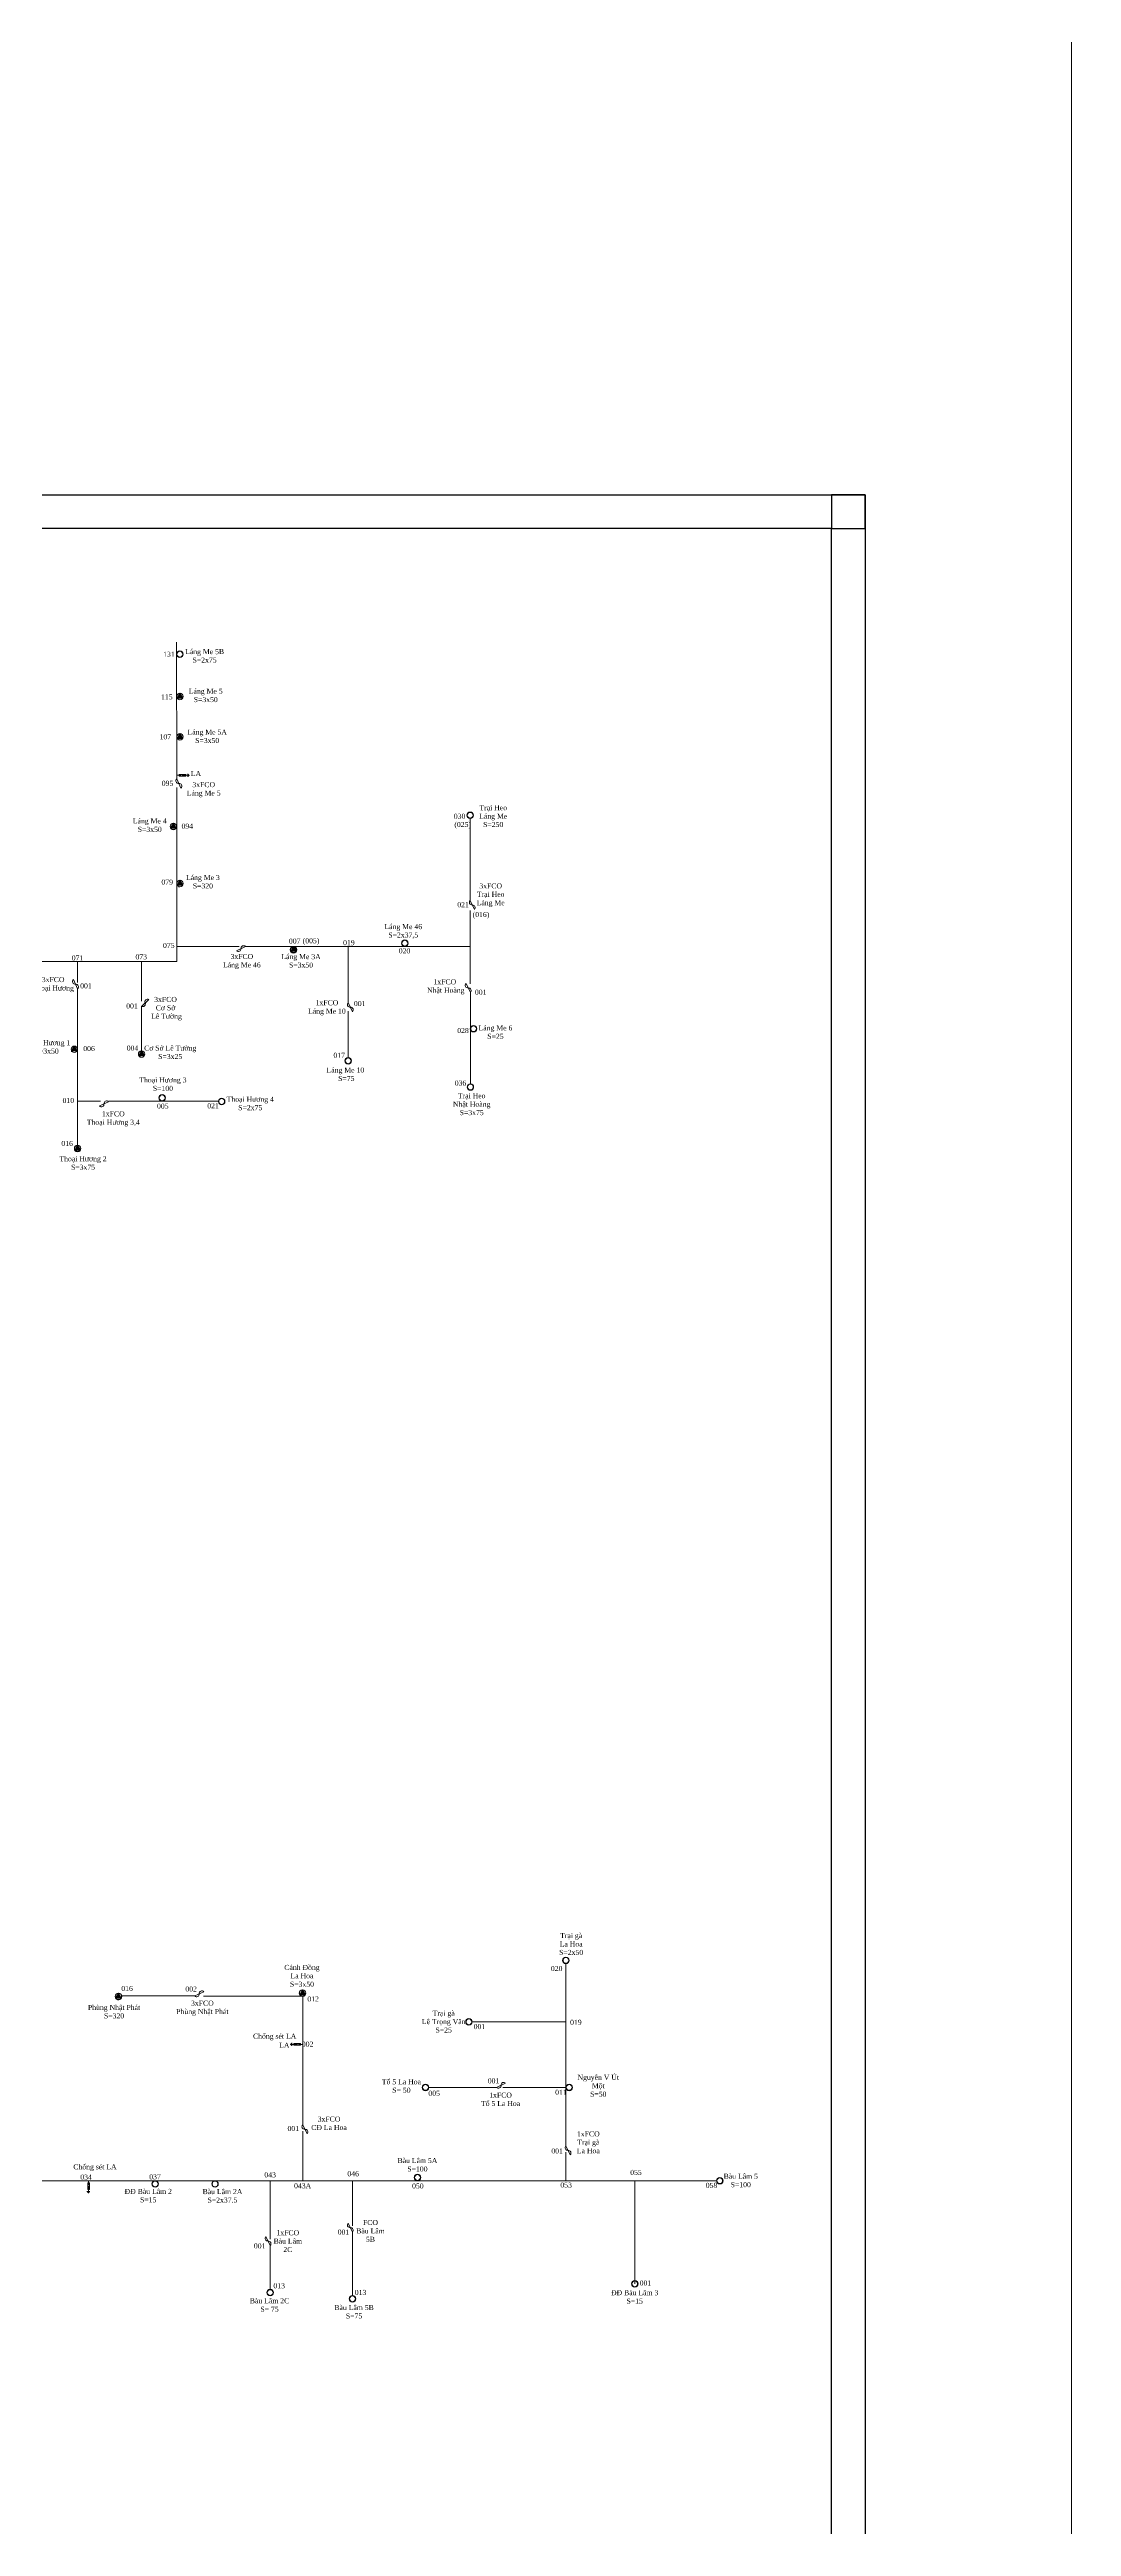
# Model space of a CAD drawing. Header units: inches. Extents: x 4393 to 9189, y -189 to 2360.
# Drawn here: x 8451.3 to 8603.2, y 613.2 to 981.4 of the extents above; entities that cross this region are included whole.
import ezdxf
from ezdxf.enums import TextEntityAlignment as Align

# ---------------------------------------------------------------- set-up
doc = ezdxf.new("R2010")
doc.units = ezdxf.units.IN
doc.header["$MEASUREMENT"] = 0
for name, color, linetype, lineweight in [('Day 22kV', 1, 'Continuous', 25), ('TBA', 5, 'Continuous', 18), ('Text', 7, 'Continuous', 15), ('Thiet bi', 3, 'Continuous', 18)]:
    doc.layers.add(name, color=color, linetype=linetype, lineweight=lineweight)
doc.styles.add('TimeNRoman', font='times.ttf')

# ---------------------------------------------------------------- blocks, each defined once
blk = doc.blocks.new('FCO')
at = {"color": 0}
blk.add_lwpolyline([(0, 0, 0.707499), (1.13, 0.53, -0.707499), (2.26, 1.05, -5.301682)], format="xyb", dxfattribs=at)
blk.add_lwpolyline([(0, 0), (2.26, 1.05)], dxfattribs=at)
blk = doc.blocks.new('TBA 1P')
h = blk.add_hatch(color=4)
h.set_gradient(color1=(0, 0, 255), one_color=1, tint=1, name='SPHERICAL')
h.paths.add_polyline_path([(0.8, 0.8, 1), (-0.8, 0.8, 1)])
h.paths.add_polyline_path([(-0.77, 0.8, -1), (0.77, 0.8, -1)], flags=16)
at = {"color": 0}
for radius in [0.8, 0.769, 0.759, 0.759, 0.748, 0.737, 0.726, 0.715]:
    blk.add_circle((0, 0.8), radius, dxfattribs=at)
blk = doc.blocks.new('TBA 3P')
h = blk.add_hatch(color=4)
h.set_gradient(color1=(0, 0, 255), one_color=1, tint=1, name='INVSPHERICAL')
h.paths.add_polyline_path([(-0.01, 1.58), (0, 1.6, 0.414214), (-0.8, 0.8, 0.131652), (-0.69, 0.4), (-0.68, 0.42, -0.12747), (-0.78, 0.8, -0.409402)])
h = blk.add_hatch(color=4)
h.set_gradient(color1=(0, 0, 255), one_color=1, tint=1, name='INVSPHERICAL')
h.paths.add_polyline_path([(0.8, 0.8, 1), (-0.8, 0.8, 1)])
h.paths.add_polyline_path([(-0.78, 0.8, -1), (0.78, 0.8, -1)], flags=16)
h = blk.add_hatch()
h.set_pattern_fill('AR-HBONE', color=4, scale=0.25, style=0)
h.paths.add_polyline_path([(0.69, 0.4), (0.67, 0.4, -0.566432), (-0.67, 0.4), (-0.69, 0.4, 0.57735)])
h = blk.add_hatch(color=4)
h.set_gradient(color1=(0, 0, 255), one_color=1, tint=1, name='SPHERICAL')
h.paths.add_polyline_path([(0, 1.6), (0.01, 1.58, -0.409402), (0.78, 0.8, -0.12747), (0.68, 0.42), (0.69, 0.4, 0.131652), (0.8, 0.8, 0.414214)])
at = {"color": 0}
blk.add_lwpolyline([(0, 1.6, 0, 1.39, 0), (0, 0.4, 0, 0, 0)], format="xyseb", dxfattribs=at)
blk.add_lwpolyline([(-0.69, 0.4), (0.69, 0.4), (0, 1.6)], close=True, dxfattribs=at)
for radius in [0.8, 0.778]:
    blk.add_circle((0, 0.8), radius, dxfattribs=at)
blk = doc.blocks.new('LA')
at = {"color": 0}
for p, q in [((0.88, -4.39), (0.14, -4.39)), ((0.22, -4.48), (0.8, -4.48)), ((0.3, -4.58), (0.72, -4.58)), ((0.33, -2.28), (0.53, -2.69)), ((0.33, -2.28), (0.74, -2.28)), ((0.33, -3.92), (0.33, -2.28)), ((0.33, -2.69), (0.74, -2.69)), ((0.33, -3.1), (0.74, -3.1)), ((0.33, -3.3), (0.74, -3.3)), ((0.33, -3.51), (0.74, -3.51)), ((0.33, -3.71), (0.74, -3.71)), ((0.74, -3.92), (0.33, -3.92)), ((0.38, -4.67), (0.64, -4.67)), ((0.46, -4.77), (0.56, -4.77)), ((0.52, -1.72), (0.52, -2.28)), ((0.53, -2.69), (0.74, -2.28)), ((0.53, -3.92), (0.53, -4.39)), ((0.74, -2.28), (0.74, -3.92))]:
    blk.add_line(p, q, dxfattribs=at)
blk = doc.blocks.new('4')
at = {"layer": 'Day 22kV', "color": 6}
for p, q in [((0, 841), (1149, 841)), ((1149, 841), (1149, 0))]:
    blk.add_line(p, q, dxfattribs=at)
blk = doc.blocks.new('7')
at = {"layer": 'Day 22kV', "color": 6}
for p, q in [((10, 10), (0, 10)), ((0, 10), (0, 0)), ((10, 0), (10, 10)), ((0, 0), (10, 0))]:
    blk.add_line(p, q, dxfattribs=at)
blk = doc.blocks.new('11')
at = {"layer": 'Day 22kV', "color": 6}
blk.add_lwpolyline([(1138.99, 829.51), (10, 829.49), (10, 8.51), (1138.99, 8.51), (1138.99, 829.51)], dxfattribs=at)
for name, p in [('4', (0, -1.49)), ('7', (1138.99, 829.51))]:
    blk.add_blockref(name, p, dxfattribs=at)

msp = doc.modelspace()

# ---------------------------------------------------------------- linework, layer by layer
at = {"layer": 'Day 22kV', "lineweight": 15}
for p, q in [((8495.7, 848.1), (8495.7, 839.76)), ((8495.7, 838.5), (8495.7, 831.59)), ((8472.89, 692.1), (8462.03, 692.1))]:
    msp.add_line(p, q, dxfattribs=at)
for points in [[(8470.22, 873.02), (8470.21, 893.35)], [(8470.22, 845.87), (8470.22, 871.75)], [(8513.82, 854.95), (8513.82, 867.12)], [(8513.82, 842.53), (8513.82, 853.45)], [(8470.22, 848.1), (8479.48, 848.1)], [(8480.45, 848.1), (8513.82, 848.1)], [(8352.05, 845.87), (8470.22, 845.87)], [(8455.5, 845.87), (8455.5, 842.77)], [(8464.99, 845.87), (8464.99, 839.95)], [(8455.5, 841.81), (8455.5, 818.59)], [(8513.85, 841.25), (8513.86, 827.69)], [(8464.99, 839.21), (8465, 832.59)], [(8455.5, 825.11), (8458.89, 825.11)], [(8460.11, 825.11), (8476.45, 825.11)]]:
    msp.add_lwpolyline(points, dxfattribs=at)
at = {"layer": 'Day 22kV', "color": 6, "lineweight": 15}
for points in [[(8528.05, 669.83), (8528.05, 696.91)], [(8488.95, 672.96), (8488.95, 692.1)], [(8528.05, 688.24), (8514.12, 688.24)], [(8517.73, 678.5), (8507.66, 678.5)], [(8528.05, 678.5), (8518.7, 678.5)], [(8488.95, 664.63), (8488.95, 671.99)], [(8528.05, 664.63), (8528.05, 668.87)], [(8356.66, 664.63), (8550.43, 664.63)], [(8484.11, 664.63), (8484.11, 655.96)], [(8496.33, 664.63), (8496.33, 657.95)], [(8538.28, 649.31), (8538.28, 664.63)], [(8496.33, 656.98), (8496.33, 647.56)], [(8484.11, 654.99), (8484.11, 648.48)]]:
    msp.add_lwpolyline(points, dxfattribs=at)
at = {"layer": 'Text', "color": 2}
msp.add_line((8488.95, 692.06), (8474.21, 692.06), dxfattribs=at)
at = {"layer": 'Text', "color": 4}
msp.add_lwpolyline([(7959.2, 1504.68), (8603.17, 1504.68), (8603.17, 425.7), (7959.2, 425.7)], close=True, dxfattribs=at)

# ---------------------------------------------------------------- block references
at = {"layer": 'Day 22kV', "color": 1, "lineweight": 30, "xscale": 0.5, "yscale": 0.5, "zscale": 0.5}
msp.add_blockref('11', (7998.04, 495.48), dxfattribs=at)
at = {"layer": 'TBA', "lineweight": 15, "xscale": 0.6037500000002183, "yscale": 0.6037500000002183, "zscale": 0.6037500000001272}
for name, p in [('TBA 1P', (8470.69, 891.06)), ('TBA 3P', (8470.7, 884.77)), ('TBA 3P', (8470.7, 878.78)), ('TBA 3P', (8469.72, 865.46)), ('TBA 1P', (8513.82, 867.12)), ('TBA 3P', (8470.7, 856.97)), ('TBA 1P', (8487.57, 847.13)), ('TBA 3P', (8487.58, 847.15)), ('TBA 1P', (8504.12, 848.1)), ('TBA 1P', (8514.33, 835.39)), ('TBA 3P', (8455.01, 832.33)), ('TBA 3P', (8465, 831.63)), ('TBA 1P', (8468.05, 825.11)), ('TBA 1P', (8476.9, 824.58)), ('TBA 3P', (8455.49, 817.6)), ('TBA 1P', (8528.05, 696.91)), ('TBA 3P', (8461.56, 691.54)), ('TBA 3P', (8488.92, 692.05)), ('TBA 1P', (8513.64, 687.76)), ('TBA 1P', (8507.18, 678.02)), ('TBA 1P', (8528.54, 678.02)), ('TBA 1P', (8467.02, 663.67)), ('TBA 1P', (8475.91, 663.67)), ('TBA 1P', (8506, 664.63)), ('TBA 1P', (8550.91, 664.15)), ('TBA 1P', (8484.11, 647.52)), ('TBA 1P', (8538.28, 648.82)), ('TBA 1P', (8496.33, 646.59))]:
    msp.add_blockref(name, p, dxfattribs=at)
at = {"layer": 'TBA', "lineweight": 15, "xscale": 0.6037500000002183, "yscale": 0.6037500000002183, "zscale": 0.6037500000001272, "rotation": 180}
for p in [(8495.7, 831.59), (8513.86, 827.69)]:
    msp.add_blockref('TBA 1P', p, dxfattribs=at)
at = {"layer": 'Thiet bi', "lineweight": 15, "yscale": 0.6037500000002183}
for name, p, xscale, zscale, rotation in [('FCO', (8470.22, 873.02), 0.6037500000002183, 0.6037500000001272, 270), ('LA', (8469.2, 873.23), 0.6037500000002183, 0.6037500000001272, 90), ('FCO', (8513.82, 854.95), 0.6037500000002183, 0.6037500000001272, 270), ('FCO', (8480.45, 848.1), 0.6037500000002183, 0.6037500000001272, 180), ('FCO', (8455.5, 841.81), 0.6037500000002183, 0.6037500000001272, 90), ('FCO', (8464.98, 839.2), 0.60375000000069, 0.6037500000003446, 18.28969884116059), ('FCO', (8495.7, 839.76), 0.6037500000002183, 0.6037500000001272, 270), ('FCO', (8513.85, 841.25), 0.6037500000002183, 0.6037500000001272, 90), ('FCO', (8460.1, 825.03), 0.6037500000002183, 0.6037500000001272, 180), ('LA', (8489.99, 685.21), 0.6037500000002183, 0.6037500000001272, 270), ('FCO', (8488.95, 672.96), 0.6037500000002183, 0.6037500000001272, 270), ('FCO', (8528.05, 669.83), 0.6037500000002183, 0.6037500000001272, 270), ('FCO', (8484.11, 654.99), 0.6037500000002183, 0.6037500000001272, 90), ('FCO', (8496.33, 656.98), 0.6037500000002183, 0.6037500000001272, 90)]:
    msp.add_blockref(name, p, dxfattribs=dict(at, xscale=xscale, zscale=zscale, rotation=rotation))
at = {"layer": 'Thiet bi', "lineweight": 15, "xscale": 0.6037500000002183, "yscale": 0.6037500000002183, "zscale": 0.6037500000001272}
for name, p in [('FCO', (8472.89, 692.1)), ('FCO', (8517.73, 678.5)), ('LA', (8456.8, 665.7))]:
    msp.add_blockref(name, p, dxfattribs=at)

# ---------------------------------------------------------------- texts
at = {"layer": 'Text', "color": 7, "lineweight": 15, "ltscale": 1.5, "style": 'TimeNRoman'}
for s, p in [('131', (8469.06, 891.16)), ('115', (8468.75, 884.83)), ('107', (8468.53, 878.89)), ('095', (8468.85, 871.98)), ('LA', (8473.08, 873.44)), ('094', (8471.79, 865.62)), ('030', (8512.25, 867.08)), ('079', (8468.81, 857.3)), ('021', (8512.77, 853.94)), ('073', (8464.95, 846.18)), ('075', (8469.04, 847.88)), ('007', (8487.75, 848.53)), ('019', (8495.8, 848.29)), ('020', (8504.07, 847.08)), ('071', (8455.48, 846.03)), ('001', (8456.73, 841.87)), ('001', (8463.57, 838.88)), ('001', (8497.41, 839.24)), ('001', (8515.39, 840.93)), ('028', (8512.76, 835.23)), ('006', (8457.19, 832.55)), ('004', (8463.65, 832.63)), ('017', (8494.37, 831.55)), ('010', (8454.11, 824.84)), ('005', (8468.15, 824)), ('021', (8475.62, 824.05)), ('036', (8512.39, 827.42)), ('016', (8453.94, 818.45)), ('020', (8526.68, 695.8)), ('016', (8462.84, 692.84)), ('002', (8472.36, 692.76)), ('012', (8490.49, 691.28)), ('019', (8529.53, 687.81)), ('LA', (8486.21, 684.4)), ('002', (8489.67, 684.56)), ('001', (8515.2, 687.17)), ('005', (8508.47, 677.26)), ('001', (8517.3, 679.11)), ('011', (8527.31, 677.41)), ('001', (8487.54, 672.03)), ('001', (8526.74, 668.68)), ('034', (8456.75, 664.81)), ('037', (8466.99, 664.85)), ('043', (8484.1, 665.14)), ('043A', (8488.93, 663.51)), ('046', (8496.44, 665.3)), ('050', (8506.05, 663.49)), ('053', (8528.08, 663.62)), ('055', (8538.46, 665.5)), ('058', (8549.68, 663.57)), ('001', (8495, 656.63)), ('001', (8482.54, 654.57)), ('013', (8485.45, 648.65)), ('013', (8497.53, 647.66)), ('001', (8539.87, 649.06))]:
    msp.add_text(s, height=0.75, dxfattribs=at).set_placement(p, align=Align.CENTER)
at = {"layer": 'Text', "color": 3, "lineweight": 15, "ltscale": 1.5, "style": 'TimeNRoman'}
for s, p in [('(025)', (8512.72, 865.86)), ('(016)', (8515.43, 852.47)), ('(005)', (8490.18, 848.58))]:
    msp.add_text(s, height=0.75, dxfattribs=at).set_placement(p, align=Align.CENTER)
at = {"layer": 'Text', "color": 7, "lineweight": 15, "ltscale": 1.5, "char_height": 0.75, "attachment_point": 5, "style": 'TimeNRoman'}
for s, insert, width in [('Láng Me 5B\\PS=2x75', (8474.36, 891.3), 6.3015), ('Láng Me 3\\PS=320', (8474.11, 857.72), 7.5), ('Láng Me 46\\PS=2x37,5', (8503.88, 850.34), 6.3015), ('3xFCO\\PLáng Me 46', (8479.9, 845.87), 7.5), ('3xFCO\\PThoại H{\\fTimes New Roman|b0|i0|c163|p18;ươ}ng', (8451.86, 842.43), 8.5), ('1xFCO\\P Nhật Hoàng', (8510.06, 842.1), 7.5), ('3xFCO\\PCơ Sở\\P Lê Tường', (8468.56, 838.86), 6.3015), ('1xFCO\\PLáng Me 10', (8492.54, 838.99), 77.8), ('Láng Me 6\\PS=25', (8517.58, 835.37), 6.3015), ('Thoại H{\\fTimes New Roman|b0|i0|c163|p18;ươ}ng 3\\PS=100', (8468.17, 827.63), 7.5), ('Trại Heo Nhật Hoàng S=3x75', (8514.05, 824.65), 6.3015), ('1xFCO\\PThoại H{\\fTimes New Roman|b0|i0|c163|p18;ươ}ng 3,4', (8460.8, 822.48), 16.8648), ('Trại gà\\PLa Hoa\\PS=2x50', (8528.83, 699.82), 6.3015), ('{\\C3;Phùng Nhật Phát\\P}S=320', (8460.91, 689.76), 7.2571), ('{\\C3;3xFCO\\PPhùng Nhật Phát}', (8474.03, 690.28), 9.1447), ('Trại gà\\PLê Trọng V{\\fTimes New Roman|b0|i0|c238|p18;ă}n\\PS=25', (8509.89, 688.28), 6.3015), ('Chống sét LA', (8484.77, 686), 6.8946), ('Tổ 5 La Hoa\\PS= 50', (8503.61, 678.71), 6.3015), ('1xFCO\\PTổ 5 La Hoa', (8518.34, 676.73), 9.4826), ('Nguyễn V Út Một\\PS=50', (8532.86, 678.75), 6.3015), ('3xFCO\\PCĐ La Hoa', (8492.85, 673.17), 9.1447), ('1xFCO\\PTrại gà\\PLa Hoa', (8531.38, 670.34), 4.9412), ('Chống sét LA', (8458.07, 666.58), 6.8946), ('Bàu Lâm 5A\\PS=100', (8505.99, 667), 6.3015), ('ĐĐ Bàu Lâm 2\\PS=15', (8465.99, 662.42), 10.4323), ('Bàu Lâm 2A\\PS=2x37.5', (8477.02, 662.38), 6.3015), ('Bàu Lâm 5\\PS=100', (8554.03, 664.67), 6.3015), ('1xFCO\\PBàu Lâm 2C', (8486.73, 655.65), 4.2487), ('FCO\\PBàu Lâm 5B', (8499.01, 657.17), 4.2487), ('Bàu Lâm 5B\\PS=75', (8496.57, 645.15), 6.3015)]:
    msp.add_mtext(s, dxfattribs=dict(at, insert=insert, width=width))
at = {"layer": 'Text', "color": 3, "lineweight": 15, "ltscale": 1.5, "char_height": 0.75, "attachment_point": 5, "style": 'TimeNRoman'}
for s, insert, width in [('Láng Me 5\\PS=3x50', (8474.53, 885.42), 6.3015), ('Láng Me 5A\\PS=3x50', (8474.75, 879.34), 6.3015), ('3xFCO \\PLáng Me 5 ', (8474.23, 871.41), 7.5), ('Trại Heo\\PLáng Me\\PS=250', (8517.25, 867.47), 6.3015), ('Láng Me 4\\PS=3x50', (8466.21, 866.13), 64.4795), ('3xFCO\\PTrại Heo\\PLáng Me', (8516.87, 855.73), 7.5), ('Láng Me 3A\\PS=3x50', (8488.69, 845.96), 6.2836), ('Thoại H{\\fTimes New Roman|b0|i0|c163|p18;ươ}ng 1\\PS=3x50', (8450.9, 833.17), 22.3178), ('Cơ Sở Lê Tường\\PS=3x25', (8469.25, 832.37), 7.5), ('Láng Me 10\\P S=75', (8495.28, 829.1), 6.3015), ('Thoại H{\\fTimes New Roman|b0|i0|c163|p18;ươ}ng 4\\PS=2x75', (8481.15, 824.76), 13.9919), ('Thoại H{\\fTimes New Roman|b0|i0|c163|p18;ươ}ng 2\\PS=3x75', (8456.3, 815.91), 7.5), ('Cánh Đồng La Hoa\\PS=3x50', (8488.83, 695.09), 6.3015), ('ĐĐ Bàu Lâm 3\\PS=15', (8538.27, 647.36), 7.6164), ('Bàu Lâm 2C\\PS= 75', (8484.01, 646.16), 6.3015)]:
    msp.add_mtext(s, dxfattribs=dict(at, insert=insert, width=width))

doc.saveas('drawing.dxf')
